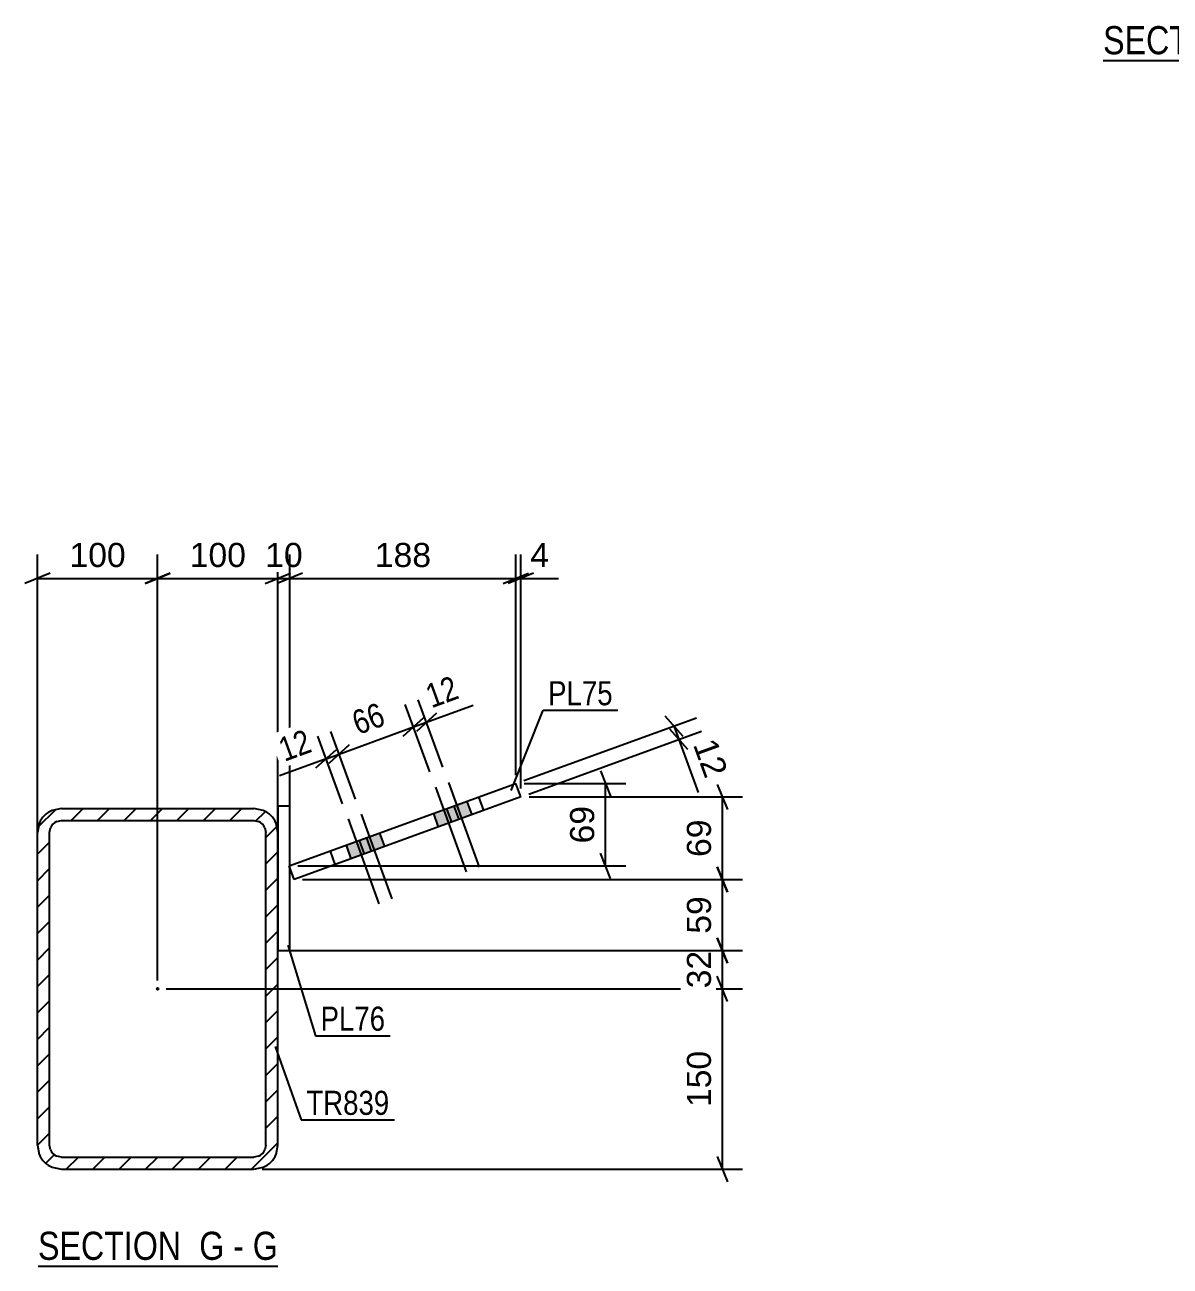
# Model space of a CAD drawing. Header units: millimetres. Extents: x -2250 to 594, y 0 to 1057.
# Drawn here: x -955.3 to -819.2, y 175.1 to 322.7 of the extents above; entities that cross this region are included whole.
import ezdxf

# ---------------------------------------------------------------- set-up
doc = ezdxf.new("R2010")
doc.units = ezdxf.units.MM
doc.linetypes.add('DXK_LINE_DOT2', pattern=[3.9198, 1.9599, -1.9599])
doc.linetypes.add('DXK_LINE_DOT3', pattern=[5.9187, 2.979, -0.9799, 0.9799, -0.9799])
doc.styles.add('Arial', font='ARIAL.TTF', dxfattribs={"height": 0.2})
doc.styles.add('Arial Narrow', font='ARIALN.TTF', dxfattribs={"height": 0.2})

# ---------------------------------------------------------------- blocks, each defined once
blk = doc.blocks.new('Unknown-761553754-18 - 7882')
at = {"color": 6, "linetype": 'Continuous'}
blk.add_line((-953.72, 175.15), (-925.22, 175.15), dxfattribs=at)
at = {"color": 0, "linetype": 'Continuous'}
for points in [[(-935.61, 175.9), (-935.61, 179.4), (-953.72, 179.4), (-953.72, 175.9)], [(-931.58, 175.9), (-931.58, 179.4), (-934.56, 179.4), (-934.56, 175.9)], [(-929.25, 175.9), (-929.25, 179.4), (-930.53, 179.4), (-930.53, 175.9)], [(-925.22, 175.9), (-925.22, 179.4), (-928.2, 179.4), (-928.2, 175.9)]]:
    blk.add_wipeout(points, dxfattribs=at)
at = {"color": 7, "linetype": 'Continuous', "style": 'Arial Narrow'}
for s, p in [('SECTION ', (-953.72, 175.9)), ('G', (-934.56, 175.9)), ('G', (-928.2, 175.9)), ('-', (-930.53, 175.9))]:
    blk.add_text(s, height=3.34, dxfattribs=at).set_placement(p)
blk = doc.blocks.new('Unknown-761553754-12 - 3871')
at = {"color": 6, "linetype": 'Continuous'}
blk.add_line((-827.15, 318.43), (-799.5, 318.43), dxfattribs=at)
at = {"color": 0, "linetype": 'Continuous'}
for points in [[(-809.04, 319.18), (-809.04, 322.68), (-827.15, 322.68), (-827.15, 319.18)], [(-805.44, 319.18), (-805.44, 322.68), (-807.99, 322.68), (-807.99, 319.18)], [(-803.11, 319.18), (-803.11, 322.68), (-804.39, 322.68), (-804.39, 319.18)], [(-799.5, 319.18), (-799.5, 322.68), (-802.06, 322.68), (-802.06, 319.18)]]:
    blk.add_wipeout(points, dxfattribs=at)
at = {"color": 7, "linetype": 'Continuous', "style": 'Arial Narrow'}
for s, p in [('SECTION ', (-827.15, 319.18)), ('B', (-807.99, 319.18)), ('B', (-802.06, 319.18)), ('-', (-804.39, 319.18))]:
    blk.add_text(s, height=3.34, dxfattribs=at).set_placement(p)
blk = doc.blocks.new('Bolt-761553754-8067 - 7882')
at = {"linetype": 'Continuous'}
for points in [[(-904.59, 227.9), (-902.18, 228.78), (-902.76, 230.39), (-905.18, 229.52)], [(-906.15, 227.34), (-903.73, 228.22), (-904.32, 229.83), (-906.73, 228.95)], [(-916.53, 223.56), (-914.11, 224.44), (-914.7, 226.05), (-917.11, 225.17)], [(-914.97, 224.13), (-912.56, 225.01), (-913.14, 226.62), (-915.56, 225.74)]]:
    blk.add_hatch(color=1, dxfattribs=at).paths.add_polyline_path(points)
at = {"color": 1, "linetype": 'Continuous'}
for p, q in [((-906.5, 232.07), (-902.84, 222.01)), ((-904.95, 232.64), (-901.28, 222.57)), ((-902.76, 230.39), (-902.18, 228.78)), ((-915.33, 228.86), (-911.66, 218.79)), ((-906.73, 228.95), (-906.15, 227.34)), ((-905.18, 229.52), (-904.59, 227.9)), ((-904.32, 229.83), (-903.73, 228.22)), ((-916.88, 228.3), (-913.22, 218.23)), ((-915.56, 225.74), (-914.97, 224.13)), ((-914.7, 226.05), (-914.11, 224.44)), ((-913.14, 226.62), (-912.56, 225.01)), ((-917.11, 225.17), (-916.53, 223.56))]:
    blk.add_line(p, q, dxfattribs=at)
blk = doc.blocks.new('Part-761553754-7970 - 7882')
at = {"color": 2, "linetype": 'Continuous'}
for p, q in [((-923.79, 229.81), (-925.21, 229.81)), ((-925.21, 229.81), (-925.21, 212.67)), ((-923.79, 212.67), (-923.79, 229.81)), ((-925.21, 212.67), (-923.79, 212.67))]:
    blk.add_line(p, q, dxfattribs=at)
blk = doc.blocks.new('Part-761553754-8081 - 7882')
at = {"linetype": 'Continuous'}
h = blk.add_hatch(dxfattribs=at)
h.set_pattern_fill('', scale=0.7, style=0, pattern_type=0)
h.set_pattern_definition([(45, (-953.785, 189.5368), (-1.57154, 1.57154), [])])
h.paths.add_polyline_path([(-953.79, 226.68), (-953.79, 189.54), (-953.57, 188.44), (-952.95, 187.52), (-952.02, 186.9), (-950.93, 186.68), (-928.07, 186.68), (-926.98, 186.9), (-926.05, 187.52), (-925.43, 188.44), (-925.21, 189.54), (-925.21, 226.68), (-925.43, 227.77), (-926.05, 228.7), (-926.98, 229.32), (-928.07, 229.54), (-950.93, 229.54), (-952.02, 229.32), (-952.95, 228.7), (-953.57, 227.77)])
h.paths.add_polyline_path([(-951.94, 227.69), (-951.47, 228), (-950.93, 228.11), (-928.07, 228.11), (-927.52, 228), (-927.06, 227.69), (-926.75, 227.23), (-926.64, 226.68), (-926.64, 189.54), (-926.75, 188.99), (-927.06, 188.53), (-927.52, 188.22), (-928.07, 188.11), (-950.93, 188.11), (-951.47, 188.22), (-951.94, 188.53), (-952.25, 188.99), (-952.36, 189.54), (-952.36, 226.68), (-952.25, 227.23)])
blk.add_hatch(color=30, dxfattribs=at).paths.add_polyline_path([(-939.5, 208.01, -1), (-939.5, 208.21, -1)])
at = {"color": 2, "linetype": 'Continuous'}
for p, q in [((-950.93, 229.54), (-952.02, 229.32)), ((-950.93, 229.54), (-928.07, 229.54)), ((-926.98, 229.32), (-928.07, 229.54)), ((-953.57, 227.77), (-953.79, 226.68)), ((-952.36, 226.68), (-952.25, 227.23)), ((-951.47, 228), (-950.93, 228.11)), ((-950.93, 228.11), (-928.07, 228.11)), ((-928.07, 228.11), (-927.52, 228)), ((-926.75, 227.23), (-926.64, 226.68)), ((-925.21, 226.68), (-925.43, 227.77)), ((-953.79, 189.54), (-953.79, 226.68)), ((-952.36, 189.54), (-952.36, 226.68)), ((-926.64, 189.54), (-926.64, 226.68)), ((-925.21, 189.54), (-925.21, 226.68)), ((-953.79, 189.54), (-953.57, 188.44)), ((-952.25, 188.99), (-952.36, 189.54)), ((-926.64, 189.54), (-926.75, 188.99)), ((-925.43, 188.44), (-925.21, 189.54)), ((-950.93, 188.11), (-951.47, 188.22)), ((-950.93, 188.11), (-928.07, 188.11)), ((-927.52, 188.22), (-928.07, 188.11)), ((-952.02, 186.9), (-950.93, 186.68)), ((-950.93, 186.68), (-928.07, 186.68)), ((-928.07, 186.68), (-926.98, 186.9))]:
    blk.add_line(p, q, dxfattribs=at)
at = {"color": 30, "linetype": 'DXK_LINE_DOT3'}
blk.add_line((-939.5, 208.11), (-939.5, 208.11), dxfattribs=at)
at = {"color": 30, "linetype": 'Continuous'}
blk.add_circle((-939.5, 208.11), 0.1, dxfattribs=at)
at = {"color": 2, "linetype": 'Continuous'}
for centre, radius, start, end in [((-950.93, 226.68), 2.86, 112.5, 157.5), ((-928.07, 226.68), 2.86, 22.5, 67.5), ((-950.93, 226.68), 1.43, 112.5, 157.5), ((-928.07, 226.68), 1.43, 22.5, 67.5), ((-950.93, 189.54), 1.43, 202.5, 247.5), ((-928.07, 189.54), 1.43, 292.5, 337.5), ((-950.93, 189.54), 2.86, 202.5, 247.5), ((-928.07, 189.54), 2.86, 292.5, 337.5)]:
    blk.add_arc(centre, radius, start, end, dxfattribs=at)
blk = doc.blocks.new('Part-761553754-8091 - 7882')
at = {"color": 2, "linetype": 'Continuous'}
for p, q in [((-923.86, 222.72), (-896.93, 232.52)), ((-896.34, 230.91), (-896.93, 232.52)), ((-896.34, 230.91), (-923.27, 221.11)), ((-900.76, 229.3), (-901.34, 230.91)), ((-923.27, 221.11), (-923.86, 222.72))]:
    blk.add_line(p, q, dxfattribs=at)
at = {"color": 7, "linetype": 'DXK_LINE_DOT2'}
blk.add_line((-918.39, 222.88), (-918.98, 224.49), dxfattribs=at)
blk = doc.blocks.new('StraightDimension-761553754-8131 - 7882')
at = {"color": 7, "linetype": 'Continuous'}
for p, q in [((-871.8, 206.61), (-873, 209.61)), ((-938.5, 208.11), (-870, 208.11)), ((-872.4, 186.68), (-872.4, 208.11)), ((-873, 188.18), (-871.8, 185.18)), ((-927.07, 186.68), (-870, 186.68))]:
    blk.add_line(p, q, dxfattribs=at)
at = {"color": 0}
blk.add_wipeout([(-873.15, 201.33), (-877.35, 201.33), (-877.35, 193.46), (-873.15, 193.46)], dxfattribs=at)
at = {"color": 3, "style": 'Arial'}
blk.add_text('150', height=2.865, rotation=90.0002, dxfattribs=at).set_placement((-873.75, 194.06))
blk = doc.blocks.new('StraightDimension-761553754-8242 - 7882')
at = {"color": 7, "linetype": 'Continuous'}
for p, q in [((-953.79, 225.28), (-953.79, 259.74)), ((-939.5, 209.11), (-939.5, 259.74)), ((-952.29, 257.49), (-955.29, 256.29)), ((-953.79, 256.89), (-939.5, 256.89)), ((-941, 256.29), (-938, 257.49))]:
    blk.add_line(p, q, dxfattribs=at)
at = {"color": 0}
blk.add_wipeout([(-942.71, 257.64), (-942.71, 261.84), (-950.58, 261.84), (-950.58, 257.64)], dxfattribs=at)
at = {"color": 3, "style": 'Arial'}
blk.add_text('100', height=2.865, dxfattribs=at).set_placement((-949.98, 258.24))
blk = doc.blocks.new('StraightDimension-761553754-8211 - 7882')
at = {"color": 7, "linetype": 'Continuous'}
for p, q in [((-939.5, 209.11), (-939.5, 259.74)), ((-925.21, 227.24), (-925.21, 259.74)), ((-938, 257.49), (-941, 256.29)), ((-939.5, 256.89), (-925.21, 256.89)), ((-926.71, 256.29), (-923.71, 257.49))]:
    blk.add_line(p, q, dxfattribs=at)
at = {"color": 0}
blk.add_wipeout([(-928.42, 257.64), (-928.42, 261.84), (-936.29, 261.84), (-936.29, 257.64)], dxfattribs=at)
at = {"color": 3, "style": 'Arial'}
blk.add_text('100', height=2.865, dxfattribs=at).set_placement((-935.69, 258.24))
blk = doc.blocks.new('StraightDimension-761553754-8162 - 7882')
at = {"color": 7, "linetype": 'Continuous'}
for p, q in [((-873, 214.17), (-871.8, 211.17)), ((-924.21, 212.67), (-870, 212.67)), ((-872.4, 208.11), (-872.4, 212.67)), ((-871.8, 206.61), (-873, 209.61)), ((-938.5, 208.11), (-870, 208.11))]:
    blk.add_line(p, q, dxfattribs=at)
at = {"color": 0}
blk.add_wipeout([(-873.15, 213.21), (-877.35, 213.21), (-877.35, 207.57), (-873.15, 207.57)], dxfattribs=at)
at = {"color": 3, "style": 'Arial'}
blk.add_text('32', height=2.865, rotation=90.0002, dxfattribs=at).set_placement((-873.75, 208.17))
blk = doc.blocks.new('StraightDimension-761553754-8310 - 7882')
at = {"color": 7, "linetype": 'Continuous'}
for p, q in [((-886.88, 234.02), (-885.68, 231.02)), ((-895.93, 232.52), (-883.88, 232.52)), ((-886.28, 222.72), (-886.28, 232.52)), ((-885.68, 221.22), (-886.88, 224.22)), ((-922.86, 222.72), (-883.88, 222.72))]:
    blk.add_line(p, q, dxfattribs=at)
at = {"color": 0}
blk.add_wipeout([(-887.03, 230.44), (-891.23, 230.44), (-891.23, 224.79), (-887.03, 224.79)], dxfattribs=at)
at = {"color": 3, "style": 'Arial'}
blk.add_text('69', height=2.865, rotation=90.0002, dxfattribs=at).set_placement((-887.63, 225.39))
blk = doc.blocks.new('StraightDimension-761553754-8099 - 7882')
at = {"color": 7, "linetype": 'Continuous'}
for p, q in [((-873, 222.61), (-871.8, 219.61)), ((-922.27, 221.11), (-870, 221.11)), ((-872.4, 212.67), (-872.4, 221.11)), ((-871.8, 211.17), (-873, 214.17)), ((-924.21, 212.67), (-870, 212.67))]:
    blk.add_line(p, q, dxfattribs=at)
at = {"color": 0}
blk.add_wipeout([(-873.15, 219.71), (-877.35, 219.71), (-877.35, 214.06), (-873.15, 214.06)], dxfattribs=at)
at = {"color": 3, "style": 'Arial'}
blk.add_text('59', height=2.865, rotation=90.0002, dxfattribs=at).set_placement((-873.75, 214.66))
blk = doc.blocks.new('StraightDimension-761553754-8273 - 7882')
at = {"color": 7, "linetype": 'Continuous'}
for p, q in [((-896.93, 233.52), (-896.93, 259.74)), ((-896.34, 231.91), (-896.34, 259.74)), ((-898.43, 256.29), (-895.43, 257.49)), ((-894.84, 257.49), (-897.84, 256.29)), ((-896.93, 256.89), (-896.34, 256.89)), ((-896.34, 256.89), (-891.87, 256.89)), ((-896.34, 256.89), (-891.87, 256.89))]:
    blk.add_line(p, q, dxfattribs=at)
at = {"color": 0}
blk.add_wipeout([(-892.39, 257.64), (-892.39, 261.84), (-895.82, 261.84), (-895.82, 257.64)], dxfattribs=at)
at = {"color": 3, "style": 'Arial'}
blk.add_text('4', height=2.87, dxfattribs=at).set_placement((-895.22, 258.24))
blk = doc.blocks.new('StraightDimension-761553754-8116 - 7882')
at = {"color": 7, "linetype": 'Continuous'}
for p, q in [((-873, 232.41), (-871.8, 229.41)), ((-895.34, 230.91), (-870, 230.91)), ((-872.4, 221.11), (-872.4, 230.91)), ((-871.8, 219.61), (-873, 222.61)), ((-922.27, 221.11), (-870, 221.11))]:
    blk.add_line(p, q, dxfattribs=at)
at = {"color": 0}
blk.add_wipeout([(-873.15, 228.83), (-877.35, 228.83), (-877.35, 223.18), (-873.15, 223.18)], dxfattribs=at)
at = {"color": 3, "style": 'Arial'}
blk.add_text('69', height=2.865, rotation=90.0002, dxfattribs=at).set_placement((-873.75, 223.78))
blk = doc.blocks.new('StraightDimension-761553754-8187 - 7882')
at = {"color": 7, "linetype": 'Continuous'}
for p, q in [((-925.21, 227.24), (-925.21, 259.74)), ((-923.79, 227.24), (-923.79, 259.74)), ((-926.71, 256.29), (-923.71, 257.49)), ((-922.29, 257.49), (-925.29, 256.29)), ((-925.21, 256.89), (-923.79, 256.89))]:
    blk.add_line(p, q, dxfattribs=at)
at = {"color": 0}
blk.add_wipeout([(-921.68, 257.64), (-921.68, 261.84), (-927.32, 261.84), (-927.32, 257.64)], dxfattribs=at)
at = {"color": 3, "style": 'Arial'}
blk.add_text('10', height=2.865, dxfattribs=at).set_placement((-926.72, 258.24))
blk = doc.blocks.new('StraightDimension-761553754-8286 - 7882')
at = {"color": 7, "linetype": 'Continuous'}
for p, q in [((-923.79, 227.24), (-923.79, 259.74)), ((-896.93, 233.52), (-896.93, 259.74)), ((-922.29, 257.49), (-925.29, 256.29)), ((-923.79, 256.89), (-896.93, 256.89)), ((-898.43, 256.29), (-895.43, 257.49))]:
    blk.add_line(p, q, dxfattribs=at)
at = {"color": 0}
blk.add_wipeout([(-906.42, 257.64), (-906.42, 261.84), (-914.29, 261.84), (-914.29, 257.64)], dxfattribs=at)
at = {"color": 3, "style": 'Arial'}
blk.add_text('188', height=2.865, dxfattribs=at).set_placement((-913.69, 258.24))
blk = doc.blocks.new('StraightDimension-761553754-8318 - 7882')
at = {"color": 7, "linetype": 'Continuous'}
for p, q in [((-879.23, 240.56), (-877.08, 238.15)), ((-895.99, 232.86), (-875.48, 240.33)), ((-878.15, 239.35), (-877.57, 237.74)), ((-895.4, 231.25), (-874.89, 238.72)), ((-876.49, 236.54), (-878.64, 238.95))]:
    blk.add_line(p, q, dxfattribs=at)
at = {"color": 0}
blk.add_wipeout([(-874.75, 232.2), (-870.81, 233.63), (-872.74, 238.94), (-876.68, 237.5)], dxfattribs=at)
at = {"color": 7, "linetype": 'Continuous'}
blk.add_line((-877.57, 237.74), (-875.28, 231.45), dxfattribs=at)
blk.add_line((-877.57, 237.74), (-875.28, 231.45), dxfattribs=at)
at = {"color": 3, "style": 'Arial'}
blk.add_text('12', height=2.865, rotation=-69.9983, dxfattribs=at).set_placement((-875.91, 237.15))
blk = doc.blocks.new('StraightDimension-761553754-23050 - 7882')
at = {"color": 7, "linetype": 'Continuous'}
for p, q in [((-917.54, 230.11), (-920.46, 238.13)), ((-915.99, 230.67), (-918.91, 238.69)), ((-920.69, 234.37), (-918.28, 236.52)), ((-916.73, 237.09), (-919.13, 234.94)), ((-919.48, 235.45), (-917.93, 236.01))]:
    blk.add_line(p, q, dxfattribs=at)
at = {"color": 0}
blk.add_wipeout([(-920.23, 235.97), (-921.67, 239.92), (-926.23, 238.26), (-924.8, 234.31)], dxfattribs=at)
at = {"color": 7, "linetype": 'Continuous'}
blk.add_line((-919.48, 235.45), (-925.03, 233.43), dxfattribs=at)
blk.add_line((-919.48, 235.45), (-925.03, 233.43), dxfattribs=at)
at = {"color": 3, "style": 'Arial Narrow'}
blk.add_text('12', height=2.863, rotation=20.002, dxfattribs=at).set_placement((-924.44, 235.08))
blk = doc.blocks.new('StraightDimension-761553754-23052 - 7882')
at = {"color": 7, "linetype": 'Continuous'}
for p, q in [((-907.16, 233.89), (-910.08, 241.9)), ((-917.93, 236.01), (-909.11, 239.23)), ((-907.9, 240.3), (-910.31, 238.15)), ((-915.99, 230.67), (-918.91, 238.69)), ((-919.13, 234.94), (-916.73, 237.09))]:
    blk.add_line(p, q, dxfattribs=at)
at = {"color": 0}
blk.add_wipeout([(-911.49, 239.15), (-912.93, 243.1), (-917.49, 241.44), (-916.06, 237.49)], dxfattribs=at)
at = {"color": 3, "style": 'Arial Narrow'}
blk.add_text('66', height=2.863, rotation=20.002, dxfattribs=at).set_placement((-915.7, 238.26))
blk = doc.blocks.new('StraightDimension-761553754-23054 - 7882')
at = {"color": 7, "linetype": 'Continuous'}
for p, q in [((-905.61, 234.45), (-908.53, 242.47)), ((-907.16, 233.89), (-910.08, 241.9)), ((-906.35, 240.87), (-908.76, 238.71)), ((-910.31, 238.15), (-907.9, 240.3)), ((-909.11, 239.23), (-907.55, 239.79))]:
    blk.add_line(p, q, dxfattribs=at)
at = {"color": 0}
blk.add_wipeout([(-902.75, 242.34), (-904.19, 246.28), (-908.75, 244.62), (-907.32, 240.67)], dxfattribs=at)
at = {"color": 7, "linetype": 'Continuous'}
blk.add_line((-907.55, 239.79), (-902, 241.81), dxfattribs=at)
blk.add_line((-907.55, 239.79), (-902, 241.81), dxfattribs=at)
at = {"color": 3, "style": 'Arial Narrow'}
blk.add_text('12', height=2.863, rotation=20.002, dxfattribs=at).set_placement((-906.96, 241.44))
blk = doc.blocks.new('Mark-761553754-7966 - 7882')
at = {"color": 0}
blk.add_wipeout([(-912.47, 203.13), (-912.47, 206.13), (-920.14, 206.13), (-920.14, 203.13)], dxfattribs=at)
blk.add_wipeout([(-912.47, 203.13), (-912.47, 206.13), (-920.14, 206.13), (-920.14, 203.13)], dxfattribs=at)
at = {"color": 30, "linetype": 'Continuous'}
for p, q in [((-924.03, 213.31), (-920.74, 202.53)), ((-920.74, 202.53), (-911.87, 202.53))]:
    blk.add_line(p, q, dxfattribs=at)
at = {"color": 3, "style": 'Arial Narrow'}
blk.add_text('PL76', height=2.863, dxfattribs=at).set_placement((-920.14, 203.13))
blk = doc.blocks.new('Mark-761553754-8077 - 7882')
at = {"color": 0}
blk.add_wipeout([(-911.96, 193.13), (-911.96, 196.13), (-921.83, 196.13), (-921.83, 193.13)], dxfattribs=at)
blk.add_wipeout([(-911.96, 193.13), (-911.96, 196.13), (-921.83, 196.13), (-921.83, 193.13)], dxfattribs=at)
at = {"color": 30, "linetype": 'Continuous'}
for p, q in [((-925.52, 201.24), (-922.43, 192.53)), ((-922.43, 192.53), (-911.36, 192.53))]:
    blk.add_line(p, q, dxfattribs=at)
at = {"color": 3, "style": 'Arial Narrow'}
blk.add_text('TR839', height=2.863, dxfattribs=at).set_placement((-921.83, 193.13))
blk = doc.blocks.new('Mark-761553754-8087 - 7882')
at = {"color": 0}
blk.add_wipeout([(-885.42, 241.81), (-885.42, 244.81), (-893.1, 244.81), (-893.1, 241.81)], dxfattribs=at)
blk.add_wipeout([(-885.42, 241.81), (-885.42, 244.81), (-893.1, 244.81), (-893.1, 241.81)], dxfattribs=at)
at = {"color": 30, "linetype": 'Continuous'}
for p, q in [((-897.5, 231.67), (-893.7, 241.21)), ((-893.7, 241.21), (-884.82, 241.21))]:
    blk.add_line(p, q, dxfattribs=at)
at = {"color": 3, "style": 'Arial Narrow'}
blk.add_text('PL75', height=2.863, dxfattribs=at).set_placement((-893.1, 241.81))

msp = doc.modelspace()

# ---------------------------------------------------------------- block references
for name in ['Unknown-761553754-12 - 3871', 'Part-761553754-8091 - 7882', 'Bolt-761553754-8067 - 7882', 'Part-761553754-8081 - 7882', 'Part-761553754-7970 - 7882', 'Unknown-761553754-18 - 7882']:
    msp.add_blockref(name, (0, 0))

# ---------------------------------------------------------------- next in the draw order: block references
for name in ['StraightDimension-761553754-8310 - 7882', 'StraightDimension-761553754-8131 - 7882']:
    msp.add_blockref(name, (0, 0))

# ---------------------------------------------------------------- next in the draw order: block references
for name in ['StraightDimension-761553754-8242 - 7882', 'StraightDimension-761553754-8273 - 7882', 'Mark-761553754-8077 - 7882']:
    msp.add_blockref(name, (0, 0))

# ---------------------------------------------------------------- next in the draw order: block references
msp.add_blockref('StraightDimension-761553754-8211 - 7882', (0, 0))

# ---------------------------------------------------------------- next in the draw order: block references
msp.add_blockref('StraightDimension-761553754-8162 - 7882', (0, 0))

# ---------------------------------------------------------------- next in the draw order: block references
msp.add_blockref('StraightDimension-761553754-8099 - 7882', (0, 0))

# ---------------------------------------------------------------- next in the draw order: block references
for name in ['StraightDimension-761553754-8116 - 7882', 'Mark-761553754-7966 - 7882']:
    msp.add_blockref(name, (0, 0))

# ---------------------------------------------------------------- next in the draw order: block references
msp.add_blockref('StraightDimension-761553754-8187 - 7882', (0, 0))

# ---------------------------------------------------------------- next in the draw order: block references
msp.add_blockref('StraightDimension-761553754-8286 - 7882', (0, 0))

# ---------------------------------------------------------------- next in the draw order: block references
for name in ['StraightDimension-761553754-8318 - 7882', 'StraightDimension-761553754-23050 - 7882']:
    msp.add_blockref(name, (0, 0))

# ---------------------------------------------------------------- next in the draw order: block references
for name in ['Mark-761553754-8087 - 7882', 'StraightDimension-761553754-23052 - 7882']:
    msp.add_blockref(name, (0, 0))

# ---------------------------------------------------------------- next in the draw order: block references
msp.add_blockref('StraightDimension-761553754-23054 - 7882', (0, 0))

doc.saveas('drawing.dxf')
